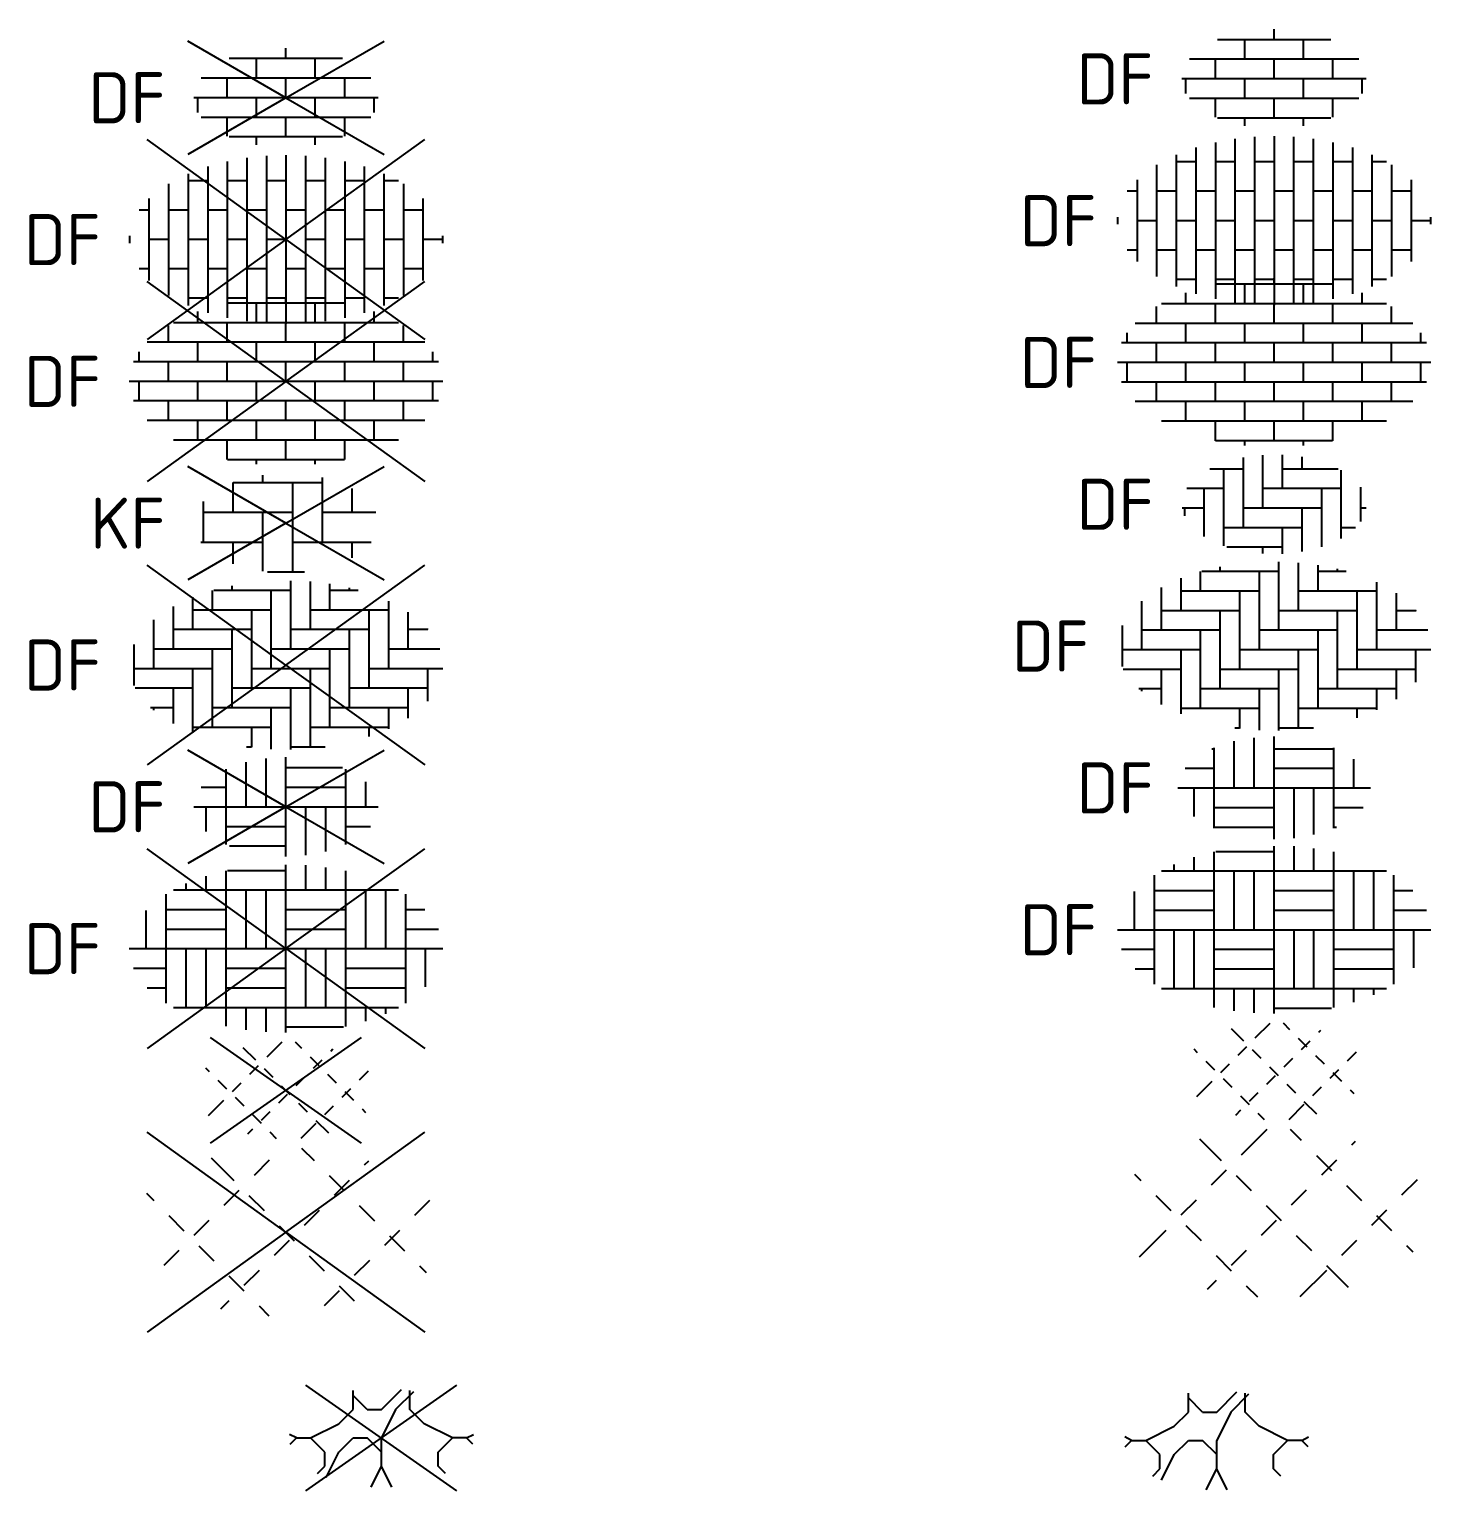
# Model space of a CAD drawing. Header units: metres. Extents: x -1103 to -1052, y 1073 to 2172.
# Drawn here: x -1102.1 to -1052.7, y 1129.5 to 1181 of the extents above; entities that cross this region are included whole.
import ezdxf
from ezdxf.enums import TextEntityAlignment as Align

# ---------------------------------------------------------------- set-up
doc = ezdxf.new("R2010")
doc.units = ezdxf.units.M
doc.styles.add('NLCS-ISO', font='NLCS-ISO.ttf')

# ---------------------------------------------------------------- blocks, each defined once
blk = doc.blocks.new('SVH-BOUWWEG-SO')
for p, q in [((-1.856, 1.856), (-2.619, 2.619)), ((-1.149, 2.063), (-0.24, 2.972)), ((0.972, 2.563), (0.577, 2.959)), ((2.74, 2.417), (2.866, 2.543)), ((2.033, 1.503), (1.503, 2.033)), ((1.679, 1.356), (2.21, 1.886)), ((-4.685, 1.149), (-4.905, 1.369)), ((-2.21, 1.003), (-1.679, 1.533)), ((-0.795, 0.795), (-1.326, 1.326)), ((4.508, 0.649), (5.057, 1.198)), ((-3.624, 0.088), (-4.154, 0.619)), ((0.619, 0.295), (1.149, 0.826)), ((3.094, 0.442), (2.563, 0.972)), ((-3.27, -0.058), (-2.74, 0.472)), ((0.265, -0.265), (-0.265, 0.265)), ((3.447, -0.412), (3.977, 0.119)), ((-2.563, -0.972), (-3.094, -0.442)), ((-0.442, -0.765), (0.088, -0.235)), ((4.154, -0.619), (3.624, -0.088)), ((-4.74, -1.528), (-3.801, -0.588)), ((1.326, -1.326), (0.795, -0.795)), ((2.386, -1.472), (2.917, -0.942)), ((-1.503, -2.033), (-2.033, -1.503)), ((-1.503, -1.826), (-0.972, -1.295)), ((4.905, -1.369), (4.685, -1.149)), ((0.926, -2.933), (1.856, -2.003)), ((2.619, -2.619), (1.856, -1.856)), ((-2.345, -2.668), (-2.033, -2.356)), ((-0.577, -2.959), (-0.972, -2.563))]:
    blk.add_line(p, q)
blk = doc.blocks.new('SVH-BOUWWEG_KL-SO')
for p, q in [((-0.661, 1.186), (-0.138, 1.709)), ((0.559, 1.474), (0.332, 1.701)), ((-1.067, 1.067), (-1.506, 1.506)), ((1.169, 0.864), (0.864, 1.169)), ((0.966, 0.78), (1.271, 1.085)), ((1.576, 1.39), (1.648, 1.462)), ((-2.694, 0.661), (-2.82, 0.787)), ((-1.271, 0.576), (-0.966, 0.881)), ((-0.457, 0.457), (-0.762, 0.762)), ((1.779, 0.254), (1.474, 0.559)), ((2.592, 0.373), (2.908, 0.689)), ((-2.084, 0.051), (-2.389, 0.356)), ((-1.88, -0.033), (-1.576, 0.272)), ((0.152, -0.152), (-0.152, 0.152)), ((0.356, 0.17), (0.661, 0.475)), ((1.982, -0.237), (2.287, 0.068)), ((-2.726, -0.879), (-2.185, -0.338)), ((-1.474, -0.559), (-1.779, -0.254)), ((-0.254, -0.44), (0.051, -0.135)), ((0.762, -0.762), (0.457, -0.457)), ((2.389, -0.356), (2.084, -0.051)), ((-0.864, -1.169), (-1.169, -0.864)), ((-0.864, -1.05), (-0.559, -0.745)), ((1.372, -0.847), (1.677, -0.542)), ((2.82, -0.787), (2.694, -0.661)), ((-1.349, -1.534), (-1.169, -1.355)), ((-0.332, -1.701), (-0.559, -1.474)), ((0.532, -1.686), (1.067, -1.151)), ((1.506, -1.506), (1.067, -1.067))]:
    blk.add_line(p, q)
at = {"style": 'NLCS-ISO', "flags": 1}
blk.add_attdef('FUNCTIE', text='', height=1.8, dxfattribs=at).set_placement((0, -2.75), align=Align.TOP_CENTER)
blk = doc.blocks.new('SVH-BSS_DIKFORMAAT_BLOK-SO')
for p, q in [((-2.111, 0.001), (-2.111, 2.749)), ((-2.058, 2.761), (-0.001, 2.761)), ((0, 0.001), (0, 2.951)), ((0.703, 2.071), (0.703, 2.943)), ((1.407, 2.071), (1.407, 2.858)), ((2.11, 0.001), (2.11, 2.746)), ((-3.966, 2.071), (-0.001, 2.071)), ((-3.518, 2.071), (-3.518, 2.294)), ((-2.814, 2.071), (-2.814, 2.554)), ((-1.408, 0.001), (-1.408, 2.071)), ((-0.704, 0.001), (-0.704, 2.071)), ((0, 2.071), (3.966, 2.071)), ((2.813, 0.001), (2.813, 2.071)), ((3.517, 0.001), (3.517, 2.071)), ((-4.221, 0.001), (-4.221, 1.92)), ((4.221, 0.001), (4.221, 1.92)), ((-4.925, 0.001), (-4.925, 1.348)), ((-4.221, 1.381), (-2.111, 1.381)), ((0, 1.381), (2.11, 1.381)), ((4.221, 1.381), (4.894, 1.381)), ((-4.221, 0.691), (-2.111, 0.691)), ((0, 0.691), (2.11, 0.691)), ((4.221, 0.691), (5.374, 0.691)), ((-5.525, 0.001), (-4.222, 0.001)), ((-4.221, 0.001), (-0.001, 0.001)), ((-4.221, -1.92), (-4.221, 0)), ((-3.518, -2.07), (-3.518, 0)), ((-2.814, -2.07), (-2.814, 0)), ((-2.111, -2.738), (-2.111, 0)), ((0, 0.001), (4.22, 0.001)), ((0, -2.955), (0, 0)), ((0.703, -2.07), (0.703, 0)), ((1.407, -2.07), (1.407, 0)), ((2.11, -2.746), (2.11, 0)), ((4.221, 0.001), (5.525, 0.001)), ((4.221, -1.92), (4.221, 0)), ((4.924, -1.349), (4.924, 0)), ((-5.374, -0.69), (-4.222, -0.69)), ((-2.111, -0.69), (-0.001, -0.69)), ((2.11, -0.69), (4.22, -0.69)), ((-4.895, -1.38), (-4.222, -1.38)), ((-2.111, -1.38), (-0.001, -1.38)), ((2.11, -1.38), (4.22, -1.38)), ((-3.968, -2.07), (-0.001, -2.07)), ((-1.408, -2.863), (-1.408, -2.07)), ((-0.704, -2.934), (-0.704, -2.07)), ((0, -2.07), (3.968, -2.07)), ((2.813, -2.554), (2.813, -2.07)), ((3.517, -2.295), (3.517, -2.07)), ((0, -2.76), (2.023, -2.76))]:
    blk.add_line(p, q)
at = {"style": 'NLCS-ISO'}
blk.add_attdef('FORMAAT', text='', height=1.8, dxfattribs=at).set_placement((-6.25, 0), align=Align.MIDDLE_RIGHT)
blk.add_attdef('KLEUR', text='', height=1.8, dxfattribs=at).set_placement((6.525, 0.001), align=Align.MIDDLE_LEFT)
at = {"style": 'NLCS-ISO', "flags": 1}
blk.add_attdef('FUNCTIE', text='', height=1.8, dxfattribs=at).set_placement((0, -3.5), align=Align.TOP_CENTER)
blk = doc.blocks.new('SVH-BSS_DIKFORMAAT_BLOK_KL-SO')
for p, q in [((-1.408, 0.001), (-1.408, 1.647)), ((-0.704, 0.001), (-0.704, 1.771)), ((0, 0.001), (0, 1.81)), ((-2.195, 1.381), (-2.111, 1.381)), ((-2.111, 0.001), (-2.111, 1.418)), ((0, 1.381), (2.11, 1.381)), ((2.11, 0.001), (2.11, 1.418)), ((-3.138, 0.691), (-2.111, 0.691)), ((0, 0.691), (2.11, 0.691)), ((2.813, 0.001), (2.813, 1.013)), ((-3.395, 0.001), (-0.001, 0.001)), ((-2.814, -1.012), (-2.814, 0)), ((-2.111, -1.418), (-2.111, 0)), ((0, 0.001), (3.395, 0.001)), ((0, -1.81), (0, 0)), ((0.703, -1.771), (0.703, 0)), ((1.407, -1.648), (1.407, 0)), ((2.11, -1.418), (2.11, 0)), ((-2.111, -0.69), (-0.001, -0.69)), ((2.11, -0.69), (3.139, -0.69)), ((-2.111, -1.38), (-0.001, -1.38)), ((2.11, -1.38), (2.197, -1.38))]:
    blk.add_line(p, q)
at = {"style": 'NLCS-ISO'}
blk.add_attdef('FORMAAT', text='', height=1.8, dxfattribs=at).set_placement((-4.25, 0), align=Align.MIDDLE_RIGHT)
blk.add_attdef('KLEUR', text='', height=1.8, dxfattribs=at).set_placement((4.25, 0), align=Align.MIDDLE_LEFT)
at = {"style": 'NLCS-ISO', "flags": 1}
blk.add_attdef('FUNCTIE', text='', height=1.8, dxfattribs=at).set_placement((0, -2.75), align=Align.TOP_CENTER)
blk = doc.blocks.new('SVH-BSS_DIKFORMAAT_ELLEBOOG-SO')
for p, q in [((-2.6, 2.625), (-2.6, 1.95)), ((-2.546, 2.64), (0.16, 2.64)), ((-1.91, 2.792), (-1.91, 2.64)), ((-0.53, 2.64), (-0.53, -0.12)), ((0.16, 2.974), (0.16, 0.57)), ((0.85, 2.94), (0.85, 1.26)), ((1.54, 2.857), (1.54, 1.95)), ((1.54, 2.64), (2.546, 2.64)), ((2.23, 2.722), (2.23, 2.64)), ((-3.98, 2.064), (-3.98, 0.57)), ((-3.29, 2.39), (-3.29, 1.26)), ((3.61, 2.252), (3.61, -0.12)), ((-4.67, 1.59), (-4.67, -0.12)), ((-3.29, 1.95), (-0.53, 1.95)), ((-1.22, 1.95), (-1.22, -0.81)), ((0.85, 1.95), (3.61, 1.95)), ((2.92, 1.95), (2.92, -0.81)), ((4.3, 1.868), (4.3, 0.57)), ((-3.98, 1.26), (-1.22, 1.26)), ((-1.91, 1.26), (-1.91, -1.5)), ((0.16, 1.26), (2.92, 1.26)), ((2.23, 1.26), (2.23, -1.5)), ((4.3, 1.26), (5.005, 1.26)), ((4.99, 1.272), (4.99, 1.26)), ((-5.36, 0.722), (-5.36, -0.722)), ((-4.67, 0.57), (-1.91, 0.57)), ((-2.6, 0.57), (-2.6, -2.19)), ((-0.53, 0.57), (2.23, 0.57)), ((1.54, 0.57), (1.54, -2.19)), ((3.61, 0.57), (5.427, 0.57)), ((-5.36, -0.12), (-2.6, -0.12)), ((-3.29, -0.12), (-3.29, -2.39)), ((-1.22, -0.12), (1.54, -0.12)), ((0.85, -0.12), (0.85, -2.88)), ((2.92, -0.12), (5.525, -0.12)), ((4.99, -0.12), (4.99, -1.277)), ((-5.316, -0.81), (-3.29, -0.81)), ((-3.98, -0.81), (-3.98, -2.064)), ((-1.91, -0.81), (0.85, -0.81)), ((0.16, -0.81), (0.16, -2.974)), ((2.23, -0.81), (4.99, -0.81)), ((4.3, -0.81), (4.3, -1.868)), ((-4.772, -1.5), (-3.98, -1.5)), ((-4.67, -1.5), (-4.67, -1.59)), ((-2.6, -1.5), (0.16, -1.5)), ((-0.53, -1.5), (-0.53, -2.961)), ((1.54, -1.5), (4.3, -1.5)), ((3.61, -1.5), (3.61, -2.252)), ((-3.29, -2.19), (-0.53, -2.19)), ((-1.22, -2.19), (-1.22, -2.902)), ((0.85, -2.19), (3.61, -2.19)), ((2.92, -2.19), (2.92, -2.526)), ((-1.387, -2.88), (-1.22, -2.88)), ((0.16, -2.88), (1.387, -2.88))]:
    blk.add_line(p, q)
at = {"style": 'NLCS-ISO'}
blk.add_attdef('FORMAAT', text='', height=1.8, dxfattribs=at).set_placement((-6.525, 0), align=Align.MIDDLE_RIGHT)
blk.add_attdef('KLEUR', text='', height=1.8, dxfattribs=at).set_placement((6.525, 0), align=Align.MIDDLE_LEFT)
at = {"style": 'NLCS-ISO', "flags": 1}
blk.add_attdef('FUNCTIE', text='', height=1.8, dxfattribs=at).set_placement((0, -3.975), align=Align.TOP_CENTER)
blk = doc.blocks.new('SVH-BSS_DIKFORMAAT_ELLEBOOG_KL-SO')
for p, q in [((-1.092, 1.648), (-1.092, -0.814)), ((-0.402, 1.737), (-0.402, -0.124)), ((0.288, 1.743), (0.288, 0.566)), ((0.978, 1.669), (0.978, 1.256)), ((-2.264, 1.256), (-1.092, 1.256)), ((-1.782, 1.256), (-1.782, -1.464)), ((0.288, 1.256), (2.264, 1.256)), ((2.358, 1.204), (2.358, -1.204)), ((-3.076, 0.566), (-1.782, 0.566)), ((-2.472, 0.566), (-2.472, -1.136)), ((-0.402, 0.566), (2.358, 0.566)), ((1.668, 0.566), (1.668, -1.502)), ((3.048, 0.607), (3.048, -0.607)), ((-3.242, -0.124), (-2.472, -0.124)), ((-3.162, -0.124), (-3.162, -0.405)), ((-1.092, -0.124), (1.668, -0.124)), ((0.978, -0.124), (0.978, -1.669)), ((3.048, -0.124), (3.242, -0.124)), ((-1.782, -0.814), (0.978, -0.814)), ((0.288, -0.814), (0.288, -1.743)), ((2.358, -0.814), (2.877, -0.814)), ((-1.66, -1.504), (0.288, -1.504)), ((-0.402, -1.504), (-0.402, -1.737))]:
    blk.add_line(p, q)
at = {"style": 'NLCS-ISO'}
blk.add_attdef('FORMAAT', text='', height=1.8, dxfattribs=at).set_placement((-4.25, 0), align=Align.MIDDLE_RIGHT)
blk.add_attdef('KLEUR', text='', height=1.8, dxfattribs=at).set_placement((4.25, 0), align=Align.MIDDLE_LEFT)
at = {"style": 'NLCS-ISO', "flags": 1}
blk.add_attdef('FUNCTIE', text='', height=1.8, dxfattribs=at).set_placement((0, -2.75), align=Align.TOP_CENTER)
blk = doc.blocks.new('SVH-BSS_DIKFORMAAT_HALFST-SO')
for p, q in [((2.062, 2.76), (-2.062, 2.76)), ((-1.035, 2.07), (-1.035, 2.76)), ((0, 2.76), (0, 2.975)), ((1.035, 2.07), (1.035, 2.76)), ((3.968, 2.07), (-3.968, 2.07)), ((-3.105, 2.07), (-3.105, 2.461)), ((-2.07, 1.38), (-2.07, 2.07)), ((0, 1.38), (0, 2.07)), ((2.07, 1.38), (2.07, 2.07)), ((3.105, 2.07), (3.105, 2.461)), ((-4.14, 1.38), (-4.14, 1.97)), ((4.14, 1.38), (4.14, 1.97)), ((-5.175, 0.69), (-5.175, 1.042)), ((4.895, 1.38), (-4.895, 1.38)), ((-3.105, 0.69), (-3.105, 1.38)), ((-1.035, 0.69), (-1.035, 1.38)), ((1.035, 0.69), (1.035, 1.38)), ((3.105, 0.69), (3.105, 1.38)), ((5.175, 0.69), (5.175, 1.042)), ((5.374, 0.69), (-5.374, 0.69)), ((-4.14, 0), (-4.14, 0.69)), ((-2.07, 0), (-2.07, 0.69)), ((0, 0), (0, 0.69)), ((2.07, 0), (2.07, 0.69)), ((4.14, 0), (4.14, 0.69)), ((-5.175, -0.69), (-5.175, 0)), ((-1.035, -0.69), (-1.035, 0)), ((1.035, -0.69), (1.035, 0)), ((5.525, 0), (-5.525, 0)), ((-3.105, -0.69), (-3.105, 0)), ((3.105, -0.69), (3.105, 0)), ((5.175, -0.69), (5.175, 0)), ((5.374, -0.69), (-5.374, -0.69)), ((-4.14, -1.38), (-4.14, -0.69)), ((-2.07, -1.38), (-2.07, -0.69)), ((0, -1.38), (0, -0.69)), ((2.07, -1.38), (2.07, -0.69)), ((4.14, -1.38), (4.14, -0.69)), ((4.895, -1.38), (-4.895, -1.38)), ((-3.105, -2.07), (-3.105, -1.38)), ((-1.035, -2.07), (-1.035, -1.38)), ((1.035, -2.07), (1.035, -1.38)), ((3.105, -2.07), (3.105, -1.38)), ((3.968, -2.07), (-3.968, -2.07)), ((-2.07, -2.758), (-2.07, -2.07)), ((0, -2.76), (0, -2.07)), ((2.07, -2.758), (2.07, -2.07)), ((2.062, -2.76), (-2.062, -2.76)), ((-1.035, -2.922), (-1.035, -2.76)), ((1.035, -2.922), (1.035, -2.76))]:
    blk.add_line(p, q)
at = {"style": 'NLCS-ISO'}
blk.add_attdef('FORMAAT', text='', height=1.8, dxfattribs=at).set_placement((-6.25, 0), align=Align.MIDDLE_RIGHT)
blk.add_attdef('KLEUR', text='', height=1.8, dxfattribs=at).set_placement((6.25, 0), align=Align.MIDDLE_LEFT)
at = {"style": 'NLCS-ISO', "flags": 1}
blk.add_attdef('FUNCTIE', text='', height=1.8, dxfattribs=at).set_placement((0, -3.975), align=Align.TOP_CENTER)
blk = doc.blocks.new('SVH-BSS_DIKFORMAAT_HALFST_01-SO')
for p, q in [((-2.76, 2.577), (-2.76, -2.577)), ((-2.07, 2.758), (-2.07, -2.758)), ((-1.38, 2.881), (-1.38, -2.881)), ((-0.69, 2.952), (-0.69, -2.952)), ((0, 2.975), (0, -2.975)), ((0.69, 2.952), (0.69, -2.952)), ((1.38, 2.881), (1.38, -2.881)), ((2.07, 2.758), (2.07, -2.758)), ((2.76, 2.577), (2.76, -2.577)), ((-3.45, 2.324), (-3.45, -2.324)), ((-2.76, 2.07), (-3.45, 2.07)), ((-1.38, 2.07), (-2.07, 2.07)), ((0, 2.07), (-0.69, 2.07)), ((1.38, 2.07), (0.69, 2.07)), ((2.76, 2.07), (2.07, 2.07)), ((3.45, 2.324), (3.45, -2.324)), ((3.968, 2.07), (3.45, 2.07)), ((-4.14, 1.97), (-4.14, -1.97)), ((4.14, 1.97), (4.14, -1.97)), ((-4.83, 1.035), (-5.18, 1.035)), ((-4.83, 1.445), (-4.83, -1.445)), ((-3.45, 1.035), (-4.14, 1.035)), ((-2.07, 1.035), (-2.76, 1.035)), ((-0.69, 1.035), (-1.38, 1.035)), ((0.69, 1.035), (0, 1.035)), ((2.07, 1.035), (1.38, 1.035)), ((3.45, 1.035), (2.76, 1.035)), ((4.83, 1.035), (4.14, 1.035)), ((4.83, 1.445), (4.83, -1.445)), ((-5.52, 0.127), (-5.52, -0.127)), ((-4.14, 0), (-4.83, 0)), ((-2.76, 0), (-3.45, 0)), ((-1.38, 0), (-2.07, 0)), ((5.52, 0.127), (5.52, -0.127)), ((0, 0), (-0.69, 0)), ((1.38, 0), (0.69, 0)), ((2.76, 0), (2.07, 0)), ((4.14, 0), (3.45, 0)), ((5.52, 0), (4.83, 0)), ((-4.83, -1.035), (-5.18, -1.035)), ((-3.45, -1.035), (-4.14, -1.035)), ((-2.07, -1.035), (-2.76, -1.035)), ((-0.69, -1.035), (-1.38, -1.035)), ((0.69, -1.035), (0, -1.035)), ((2.07, -1.035), (1.38, -1.035)), ((3.45, -1.035), (2.76, -1.035)), ((4.83, -1.035), (4.14, -1.035)), ((-2.76, -2.07), (-3.45, -2.07)), ((-1.38, -2.07), (-2.07, -2.07)), ((0, -2.07), (-0.69, -2.07)), ((1.38, -2.07), (0.69, -2.07)), ((2.76, -2.07), (2.07, -2.07)), ((3.968, -2.07), (3.45, -2.07))]:
    blk.add_line(p, q)
at = {"style": 'NLCS-ISO'}
blk.add_attdef('FORMAAT', text='', height=1.8, dxfattribs=at).set_placement((-6.25, 0), align=Align.MIDDLE_RIGHT)
blk.add_attdef('KLEUR', text='', height=1.8, dxfattribs=at).set_placement((6.25, 0), align=Align.MIDDLE_LEFT)
at = {"style": 'NLCS-ISO', "flags": 1}
blk.add_attdef('FUNCTIE', text='', height=1.8, dxfattribs=at).set_placement((0, -3.975), align=Align.TOP_CENTER)
blk = doc.blocks.new('SVH-BSS_DIKFORMAAT_HALFST_KL-SO')
for p, q in [((0, 1.38), (0, 1.75)), ((1.999, 1.38), (-1.999, 1.38)), ((-1.035, 0.69), (-1.035, 1.38)), ((1.035, 0.69), (1.035, 1.38)), ((2.987, 0.69), (-2.987, 0.69)), ((-2.07, 0), (-2.07, 0.69)), ((0, 0), (0, 0.69)), ((2.07, 0), (2.07, 0.69)), ((-1.035, -0.69), (-1.035, 0)), ((1.035, -0.69), (1.035, 0)), ((3.25, 0), (-3.25, 0)), ((-3.105, -0.517), (-3.105, 0)), ((3.105, -0.517), (3.105, 0)), ((2.987, -0.69), (-2.987, -0.69)), ((-2.07, -1.349), (-2.07, -0.69)), ((0, -1.38), (0, -0.69)), ((2.07, -1.349), (2.07, -0.69)), ((1.999, -1.38), (-1.999, -1.38)), ((-1.035, -1.659), (-1.035, -1.38)), ((1.035, -1.659), (1.035, -1.38))]:
    blk.add_line(p, q)
at = {"style": 'NLCS-ISO'}
blk.add_attdef('FORMAAT', text='', height=1.8, dxfattribs=at).set_placement((-4.25, 0), align=Align.MIDDLE_RIGHT)
blk.add_attdef('KLEUR', text='', height=1.8, dxfattribs=at).set_placement((4.25, 0), align=Align.MIDDLE_LEFT)
at = {"style": 'NLCS-ISO', "flags": 1}
blk.add_attdef('FUNCTIE', text='', height=1.8, dxfattribs=at).set_placement((0, -2.75), align=Align.TOP_CENTER)
blk = doc.blocks.new('SVH-NATUURSTEEN_LOSVERBAND_02_KL-SO')
for p, q in [((-1, 1), (-1, 1.665)), ((0, 1), (0.707, 1.708)), ((0.5, 1), (1.138, 1.639)), ((1, 1), (1, 1.665)), ((-0.5, 1), (-1, 1.5)), ((-1.5, 0.5), (-1, 1)), ((-0.5, 1), (0, 1)), ((0.5, 1), (0, 0)), ((1.5, 0.5), (1, 1)), ((-3, 0), (-3.241, 0.121)), ((-3.223, -0.223), (-3, 0)), ((-3, 0), (-2.5, 0)), ((-2.5, 0), (-1.5, 0.5)), ((-2, -0.5), (-2.5, 0)), ((-1.5, -0.5), (-1, 0)), ((-1, 0), (-0.5, 0)), ((0, -0.5), (-0.5, 0)), ((0, -1), (0, 0)), ((2.5, 0), (1.5, 0.5)), ((2, -0.5), (2.5, 0)), ((3, 0), (2.5, 0)), ((3, 0), (3.241, 0.121)), ((3.223, -0.223), (3, 0)), ((-3, 0), (-2.5, 0)), ((-2, -1), (-2, -0.5)), ((-1.95, -1.4), (-1.5, -0.5)), ((0, -1), (0, -0.5)), ((2, -1), (2, -0.5)), ((3, 0), (2.5, 0)), ((-2.258, -1.258), (-2, -1)), ((-0.369, -1.738), (0, -1)), ((0.369, -1.738), (0, -1)), ((2.258, -1.258), (2, -1))]:
    blk.add_line(p, q)
at = {"style": 'NLCS-ISO'}
blk.add_attdef('FORMAAT', text='', height=1.8, dxfattribs=at).set_placement((-4.25, 0), align=Align.MIDDLE_RIGHT)
blk.add_attdef('KLEUR', text='', height=1.8, dxfattribs=at).set_placement((4.25, 0), align=Align.MIDDLE_LEFT)
at = {"style": 'NLCS-ISO', "flags": 1}
blk.add_attdef('FUNCTIE', text='', height=1.8, dxfattribs=at).set_placement((0, -2.75), align=Align.TOP_CENTER)
blk = doc.blocks.new('V-SVH-BOUWWEG-SO')
for p, q in [((0, 0), (-4.895, 3.524)), ((0, 0), (4.895, 3.524)), ((-1.822, 1.811), (-2.628, 2.617)), ((1.006, 2.518), (0.565, 2.959)), ((-1.115, 2.018), (-0.585, 2.549)), ((2.774, 2.372), (2.926, 2.524)), ((2.067, 1.458), (1.537, 1.988)), ((1.714, 1.311), (2.244, 1.841)), ((-4.65, 1.104), (-4.91, 1.364)), ((-2.176, 0.958), (-1.645, 1.488)), ((-0.761, 0.75), (-1.292, 1.281)), ((4.542, 0.604), (5.072, 1.134)), ((-3.59, 0.043), (-4.12, 0.574)), ((0.653, 0.25), (1.183, 0.781)), ((3.128, 0.397), (2.597, 0.927)), ((-3.236, -0.103), (-2.706, 0.427)), ((0.299, -0.31), (-0.231, 0.22)), ((3.481, -0.457), (4.012, 0.074)), ((0, 0), (-4.895, -3.524)), ((-2.529, -1.017), (-3.059, -0.487)), ((-0.408, -0.81), (0.123, -0.28)), ((0, 0), (4.895, -3.524)), ((4.188, -0.664), (3.658, -0.133)), ((-4.297, -1.164), (-3.767, -0.633)), ((1.36, -1.371), (0.83, -0.841)), ((2.421, -1.517), (2.951, -0.987)), ((-1.468, -1.871), (-0.938, -1.341)), ((4.958, -1.433), (4.719, -1.194)), ((-1.468, -2.078), (-1.999, -1.548)), ((1.36, -2.578), (1.89, -2.048)), ((2.421, -2.432), (1.89, -1.901)), ((-2.302, -2.704), (-1.999, -2.401)), ((-0.59, -2.957), (-0.938, -2.608))]:
    blk.add_line(p, q)
blk = doc.blocks.new('V-SVH-BOUWWEG_KL-SO')
for p, q in [((-2.662, -1.864), (2.662, 1.864)), ((2.662, -1.864), (-2.662, 1.864)), ((-0.661, 1.186), (-0.138, 1.709)), ((0.559, 1.474), (0.332, 1.701)), ((-1.067, 1.067), (-1.506, 1.506)), ((1.169, 0.864), (0.864, 1.169)), ((0.966, 0.78), (1.271, 1.085)), ((1.576, 1.39), (1.648, 1.462)), ((-2.694, 0.661), (-2.82, 0.787)), ((-1.271, 0.576), (-0.966, 0.881)), ((-0.457, 0.457), (-0.762, 0.762)), ((1.779, 0.254), (1.474, 0.559)), ((2.592, 0.373), (2.908, 0.689)), ((-2.084, 0.051), (-2.389, 0.356)), ((-1.88, -0.033), (-1.576, 0.272)), ((0.152, -0.152), (-0.152, 0.152)), ((0.356, 0.17), (0.661, 0.475)), ((1.982, -0.237), (2.287, 0.068)), ((-2.726, -0.879), (-2.185, -0.338)), ((-1.474, -0.559), (-1.779, -0.254)), ((-0.254, -0.44), (0.051, -0.135)), ((0.762, -0.762), (0.457, -0.457)), ((2.389, -0.356), (2.084, -0.051)), ((-0.864, -1.169), (-1.169, -0.864)), ((-0.864, -1.05), (-0.559, -0.745)), ((1.372, -0.847), (1.677, -0.542)), ((2.82, -0.787), (2.694, -0.661)), ((-1.349, -1.534), (-1.169, -1.355)), ((-0.332, -1.701), (-0.559, -1.474)), ((0.532, -1.686), (1.067, -1.151)), ((1.506, -1.506), (1.067, -1.067))]:
    blk.add_line(p, q)
at = {"style": 'NLCS-ISO', "flags": 1}
blk.add_attdef('FUNCTIE', text='', height=1.8, dxfattribs=at).set_placement((0, -2.75), align=Align.TOP_CENTER)
blk = doc.blocks.new('V-SVH-BSS_DIKFORMAAT_BLOK-SO')
for p, q in [((0, 0), (-4.895, 3.524)), ((0, 0), (4.895, 3.524)), ((-2.111, 0.001), (-2.111, 2.749)), ((-2.058, 2.761), (-0.001, 2.761)), ((0, 0.001), (0, 2.951)), ((0.703, 2.071), (0.703, 2.943)), ((1.407, 2.071), (1.407, 2.858)), ((2.11, 0.001), (2.11, 2.746)), ((-3.966, 2.071), (-0.001, 2.071)), ((-3.518, 2.071), (-3.518, 2.294)), ((-2.814, 2.071), (-2.814, 2.554)), ((-1.408, 0.001), (-1.408, 2.071)), ((-0.704, 0.001), (-0.704, 2.071)), ((0, 2.071), (3.966, 2.071)), ((2.813, 0.001), (2.813, 2.071)), ((3.517, 0.001), (3.517, 2.071)), ((-4.221, 0.001), (-4.221, 1.92)), ((4.221, 0.001), (4.221, 1.92)), ((-4.925, 0.001), (-4.925, 1.348)), ((-4.221, 1.381), (-2.111, 1.381)), ((0, 1.381), (2.11, 1.381)), ((4.221, 1.381), (4.894, 1.381)), ((-4.221, 0.691), (-2.111, 0.691)), ((0, 0.691), (2.11, 0.691)), ((4.221, 0.691), (5.374, 0.691)), ((-5.525, 0.001), (-4.222, 0.001)), ((-4.221, 0.001), (-0.001, 0.001)), ((-4.221, -1.92), (-4.221, 0)), ((-3.518, -2.07), (-3.518, 0)), ((-2.814, -2.07), (-2.814, 0)), ((-2.111, -2.738), (-2.111, 0)), ((0, 0.001), (4.22, 0.001)), ((0, -2.955), (0, 0)), ((0.703, -2.07), (0.703, 0)), ((1.407, -2.07), (1.407, 0)), ((2.11, -2.746), (2.11, 0)), ((4.221, 0.001), (5.525, 0.001)), ((4.221, -1.92), (4.221, 0)), ((4.924, -1.349), (4.924, 0)), ((0, 0), (-4.895, -3.524)), ((0, 0), (4.895, -3.524)), ((-5.374, -0.69), (-4.222, -0.69)), ((-2.111, -0.69), (-0.001, -0.69)), ((2.11, -0.69), (4.22, -0.69)), ((-4.895, -1.38), (-4.222, -1.38)), ((-2.111, -1.38), (-0.001, -1.38)), ((2.11, -1.38), (4.22, -1.38)), ((-3.968, -2.07), (-0.001, -2.07)), ((-1.408, -2.863), (-1.408, -2.07)), ((-0.704, -2.934), (-0.704, -2.07)), ((0, -2.07), (3.968, -2.07)), ((2.813, -2.554), (2.813, -2.07)), ((3.517, -2.295), (3.517, -2.07)), ((0, -2.76), (2.023, -2.76))]:
    blk.add_line(p, q)
at = {"style": 'NLCS-ISO'}
blk.add_attdef('FORMAAT', text='', height=1.8, dxfattribs=at).set_placement((-6.525, 0), align=Align.MIDDLE_RIGHT)
blk.add_attdef('KLEUR', text='', height=1.8, dxfattribs=at).set_placement((6.525, 0), align=Align.MIDDLE_LEFT)
at = {"style": 'NLCS-ISO', "flags": 1}
blk.add_attdef('FUNCTIE', text='', height=1.8, dxfattribs=at).set_placement((0, -3.975), align=Align.TOP_CENTER)
blk = doc.blocks.new('V-SVH-BSS_DIKFORMAAT_BLOK_KL-SO')
for p, q in [((0, 0), (-3.464, 2)), ((-1.408, 0.001), (-1.408, 1.578)), ((-0.704, 0.001), (-0.704, 1.709)), ((0, 0), (3.464, 2)), ((0, 0.001), (0, 1.75)), ((-2.111, 0.001), (-2.111, 1.332)), ((0, 1.381), (1.995, 1.381)), ((2.11, 0.001), (2.11, 1.331)), ((-2.989, 0.691), (-2.111, 0.691)), ((0, 0.691), (2.11, 0.691)), ((2.813, 0.001), (2.813, 0.876)), ((0, 0), (-3.464, -2)), ((-3.252, 0.001), (-0.001, 0.001)), ((-2.814, -0.875), (-2.814, 0)), ((-2.111, -1.329), (-2.111, 0)), ((0, 0.001), (3.25, 0.001)), ((0, -1.748), (0, 0)), ((0, 0), (3.464, -2)), ((0.703, -1.707), (0.703, 0)), ((1.407, -1.576), (1.407, 0)), ((2.11, -1.33), (2.11, 0)), ((-2.111, -0.69), (-0.001, -0.69)), ((2.11, -0.69), (2.986, -0.69)), ((-1.995, -1.38), (-0.001, -1.38))]:
    blk.add_line(p, q)
at = {"style": 'NLCS-ISO'}
blk.add_attdef('FORMAAT', text='', height=1.8, dxfattribs=at).set_placement((-4.25, 0), align=Align.MIDDLE_RIGHT)
blk.add_attdef('KLEUR', text='', height=1.8, dxfattribs=at).set_placement((4.25, 0), align=Align.MIDDLE_LEFT)
at = {"style": 'NLCS-ISO', "flags": 1}
blk.add_attdef('FUNCTIE', text='', height=1.8, dxfattribs=at).set_placement((0, -2.75), align=Align.TOP_CENTER)
blk = doc.blocks.new('V-SVH-BSS_DIKFORMAAT_ELLEBOOG-SO')
for p, q in [((0, 0), (-4.895, 3.524)), ((0, 0), (4.895, 3.524)), ((-2.6, 2.625), (-2.6, 1.95)), ((-2.546, 2.64), (0.16, 2.64)), ((-1.91, 2.792), (-1.91, 2.64)), ((-0.53, 2.64), (-0.53, -0.12)), ((0.16, 2.974), (0.16, 0.57)), ((0.85, 2.94), (0.85, 1.26)), ((1.54, 2.857), (1.54, 1.95)), ((1.54, 2.64), (2.546, 2.64)), ((2.23, 2.722), (2.23, 2.64)), ((-3.98, 2.064), (-3.98, 0.57)), ((-3.29, 2.39), (-3.29, 1.26)), ((3.61, 2.252), (3.61, -0.12)), ((-4.67, 1.59), (-4.67, -0.12)), ((-3.29, 1.95), (-0.53, 1.95)), ((-1.22, 1.95), (-1.22, -0.81)), ((0.85, 1.95), (3.61, 1.95)), ((2.92, 1.95), (2.92, -0.81)), ((4.3, 1.868), (4.3, 0.57)), ((-3.98, 1.26), (-1.22, 1.26)), ((-1.91, 1.26), (-1.91, -1.5)), ((0.16, 1.26), (2.92, 1.26)), ((2.23, 1.26), (2.23, -1.5)), ((4.3, 1.26), (5.005, 1.26)), ((4.99, 1.272), (4.99, 1.26)), ((-5.36, 0.722), (-5.36, -0.722)), ((-4.67, 0.57), (-1.91, 0.57)), ((-2.6, 0.57), (-2.6, -2.19)), ((-0.53, 0.57), (2.23, 0.57)), ((1.54, 0.57), (1.54, -2.19)), ((3.61, 0.57), (5.427, 0.57)), ((0, 0), (-4.895, -3.524)), ((0, 0), (4.895, -3.524)), ((-5.36, -0.12), (-2.6, -0.12)), ((-3.29, -0.12), (-3.29, -2.39)), ((-1.22, -0.12), (1.54, -0.12)), ((0.85, -0.12), (0.85, -2.88)), ((2.92, -0.12), (5.525, -0.12)), ((4.99, -0.12), (4.99, -1.277)), ((-5.316, -0.81), (-3.29, -0.81)), ((-3.98, -0.81), (-3.98, -2.064)), ((-1.91, -0.81), (0.85, -0.81)), ((0.16, -0.81), (0.16, -2.974)), ((2.23, -0.81), (4.99, -0.81)), ((4.3, -0.81), (4.3, -1.868)), ((-4.772, -1.5), (-3.98, -1.5)), ((-4.67, -1.5), (-4.67, -1.59)), ((-2.6, -1.5), (0.16, -1.5)), ((-0.53, -1.5), (-0.53, -2.961)), ((1.54, -1.5), (4.3, -1.5)), ((3.61, -1.5), (3.61, -2.252)), ((-3.29, -2.19), (-0.53, -2.19)), ((-1.22, -2.19), (-1.22, -2.902)), ((0.85, -2.19), (3.61, -2.19)), ((2.92, -2.19), (2.92, -2.526)), ((-1.387, -2.88), (-1.22, -2.88)), ((0.16, -2.88), (1.387, -2.88))]:
    blk.add_line(p, q)
at = {"style": 'NLCS-ISO'}
blk.add_attdef('FORMAAT', text='', height=1.8, dxfattribs=at).set_placement((-6.525, 0), align=Align.MIDDLE_RIGHT)
blk.add_attdef('KLEUR', text='', height=1.8, dxfattribs=at).set_placement((6.525, 0), align=Align.MIDDLE_LEFT)
at = {"style": 'NLCS-ISO', "flags": 1}
blk.add_attdef('FUNCTIE', text='', height=1.8, dxfattribs=at).set_placement((0, -3.975), align=Align.TOP_CENTER)
blk = doc.blocks.new('V-SVH-BSS_DIKFORMAAT_ELLEBOOG_KL-SO')
for p, q in [((0, 0), (-3.464, 2)), ((-0.822, 1.693), (-0.822, 1.436)), ((0, 0), (3.464, 2)), ((1.278, 1.609), (1.278, -0.664)), ((-1.872, 1.431), (-1.872, 0.386)), ((-1.859, 1.436), (1.278, 1.436)), ((0.228, 1.436), (0.228, -1.714)), ((2.328, 1.221), (2.328, 0.386)), ((-2.922, 0.767), (-2.922, -0.664)), ((0, 0), (-3.464, -2)), ((-2.922, 0.386), (0.228, 0.386)), ((-0.822, 0.386), (-0.822, -1.693)), ((0, 0), (3.464, -2)), ((1.278, 0.386), (3.17, 0.386)), ((-3.007, -0.664), (-0.822, -0.664)), ((-1.872, -0.664), (-1.872, -1.431)), ((0.228, -0.664), (3.007, -0.664)), ((2.328, -0.664), (2.328, -1.221)), ((-0.652, -1.714), (0.652, -1.714))]:
    blk.add_line(p, q)
at = {"style": 'NLCS-ISO'}
blk.add_attdef('FORMAAT', text='', height=1.8, dxfattribs=at).set_placement((-4.25, 0), align=Align.MIDDLE_RIGHT)
blk.add_attdef('KLEUR', text='', height=1.8, dxfattribs=at).set_placement((4.25, 0), align=Align.MIDDLE_LEFT)
at = {"style": 'NLCS-ISO', "flags": 1}
blk.add_attdef('FUNCTIE', text='', height=1.8, dxfattribs=at).set_placement((0, -2.75), align=Align.TOP_CENTER)
blk = doc.blocks.new('V-SVH-BSS_DIKFORMAAT_HALFST-SO')
for p, q in [((0, 0), (-4.895, 3.524)), ((0, 0), (4.895, 3.524)), ((2.062, 2.76), (-2.062, 2.76)), ((-1.035, 2.07), (-1.035, 2.76)), ((0, 2.76), (0, 2.975)), ((1.035, 2.07), (1.035, 2.76)), ((3.968, 2.07), (-3.968, 2.07)), ((-3.105, 2.07), (-3.105, 2.461)), ((-2.07, 1.38), (-2.07, 2.07)), ((0, 1.38), (0, 2.07)), ((2.07, 1.38), (2.07, 2.07)), ((3.105, 2.07), (3.105, 2.461)), ((-4.14, 1.38), (-4.14, 1.97)), ((4.14, 1.38), (4.14, 1.97)), ((-5.175, 0.69), (-5.175, 1.042)), ((4.895, 1.38), (-4.895, 1.38)), ((-3.105, 0.69), (-3.105, 1.38)), ((-1.035, 0.69), (-1.035, 1.38)), ((1.035, 0.69), (1.035, 1.38)), ((3.105, 0.69), (3.105, 1.38)), ((5.175, 0.69), (5.175, 1.042)), ((5.374, 0.69), (-5.374, 0.69)), ((-4.14, 0), (-4.14, 0.69)), ((-2.07, 0), (-2.07, 0.69)), ((0, 0), (0, 0.69)), ((2.07, 0), (2.07, 0.69)), ((4.14, 0), (4.14, 0.69)), ((-5.175, -0.69), (-5.175, 0)), ((0, 0), (-4.895, -3.524)), ((-1.035, -0.69), (-1.035, 0)), ((0, 0), (4.895, -3.524)), ((1.035, -0.69), (1.035, 0)), ((5.525, 0), (-5.525, 0)), ((-3.105, -0.69), (-3.105, 0)), ((3.105, -0.69), (3.105, 0)), ((5.175, -0.69), (5.175, 0)), ((5.374, -0.69), (-5.374, -0.69)), ((-4.14, -1.38), (-4.14, -0.69)), ((-2.07, -1.38), (-2.07, -0.69)), ((0, -1.38), (0, -0.69)), ((2.07, -1.38), (2.07, -0.69)), ((4.14, -1.38), (4.14, -0.69)), ((4.895, -1.38), (-4.895, -1.38)), ((-3.105, -2.07), (-3.105, -1.38)), ((-1.035, -2.07), (-1.035, -1.38)), ((1.035, -2.07), (1.035, -1.38)), ((3.105, -2.07), (3.105, -1.38)), ((3.968, -2.07), (-3.968, -2.07)), ((-2.07, -2.758), (-2.07, -2.07)), ((0, -2.76), (0, -2.07)), ((2.07, -2.758), (2.07, -2.07)), ((2.062, -2.76), (-2.062, -2.76)), ((-1.035, -2.922), (-1.035, -2.76)), ((1.035, -2.922), (1.035, -2.76))]:
    blk.add_line(p, q)
at = {"style": 'NLCS-ISO'}
blk.add_attdef('FORMAAT', text='', height=1.8, dxfattribs=at).set_placement((-6.525, 0), align=Align.MIDDLE_RIGHT)
blk.add_attdef('KLEUR', text='', height=1.8, dxfattribs=at).set_placement((6.525, 0), align=Align.MIDDLE_LEFT)
at = {"style": 'NLCS-ISO', "flags": 1}
blk.add_attdef('FUNCTIE', text='', height=1.8, dxfattribs=at).set_placement((0, -3.975), align=Align.TOP_CENTER)
blk = doc.blocks.new('V-SVH-BSS_DIKFORMAAT_HALFST_01-SO')
for p, q in [((0, 0), (-4.895, 3.524)), ((0, 0), (4.895, 3.524)), ((-2.76, 2.577), (-2.76, -2.577)), ((-2.07, 2.758), (-2.07, -2.758)), ((-1.38, 2.881), (-1.38, -2.881)), ((-0.69, 2.952), (-0.69, -2.952)), ((0, 2.975), (0, -2.975)), ((0.69, 2.952), (0.69, -2.952)), ((1.38, 2.881), (1.38, -2.881)), ((2.07, 2.758), (2.07, -2.758)), ((2.76, 2.577), (2.76, -2.577)), ((-3.45, 2.324), (-3.45, -2.324)), ((-2.76, 2.07), (-3.45, 2.07)), ((-1.38, 2.07), (-2.07, 2.07)), ((0, 2.07), (-0.69, 2.07)), ((1.38, 2.07), (0.69, 2.07)), ((2.76, 2.07), (2.07, 2.07)), ((3.45, 2.324), (3.45, -2.324)), ((3.968, 2.07), (3.45, 2.07)), ((-4.14, 1.97), (-4.14, -1.97)), ((4.14, 1.97), (4.14, -1.97)), ((-4.83, 1.035), (-5.18, 1.035)), ((-4.83, 1.445), (-4.83, -1.445)), ((-3.45, 1.035), (-4.14, 1.035)), ((-2.07, 1.035), (-2.76, 1.035)), ((-0.69, 1.035), (-1.38, 1.035)), ((0.69, 1.035), (0, 1.035)), ((2.07, 1.035), (1.38, 1.035)), ((3.45, 1.035), (2.76, 1.035)), ((4.83, 1.035), (4.14, 1.035)), ((4.83, 1.445), (4.83, -1.445)), ((-5.52, 0.127), (-5.52, -0.127)), ((0, 0), (-4.895, -3.524)), ((-4.14, 0), (-4.83, 0)), ((-2.76, 0), (-3.45, 0)), ((-1.38, 0), (-2.07, 0)), ((0, 0), (4.895, -3.524)), ((5.52, 0.127), (5.52, -0.127)), ((0, 0), (-0.69, 0)), ((1.38, 0), (0.69, 0)), ((2.76, 0), (2.07, 0)), ((4.14, 0), (3.45, 0)), ((5.52, 0), (4.83, 0)), ((-4.83, -1.035), (-5.18, -1.035)), ((-3.45, -1.035), (-4.14, -1.035)), ((-2.07, -1.035), (-2.76, -1.035)), ((-0.69, -1.035), (-1.38, -1.035)), ((0.69, -1.035), (0, -1.035)), ((2.07, -1.035), (1.38, -1.035)), ((3.45, -1.035), (2.76, -1.035)), ((4.83, -1.035), (4.14, -1.035)), ((-2.76, -2.07), (-3.45, -2.07)), ((-1.38, -2.07), (-2.07, -2.07)), ((0, -2.07), (-0.69, -2.07)), ((1.38, -2.07), (0.69, -2.07)), ((2.76, -2.07), (2.07, -2.07)), ((3.968, -2.07), (3.45, -2.07))]:
    blk.add_line(p, q)
at = {"style": 'NLCS-ISO'}
blk.add_attdef('FORMAAT', text='', height=1.8, dxfattribs=at).set_placement((-6.525, 0), align=Align.MIDDLE_RIGHT)
blk.add_attdef('KLEUR', text='', height=1.8, dxfattribs=at).set_placement((6.525, 0), align=Align.MIDDLE_LEFT)
at = {"style": 'NLCS-ISO', "flags": 1}
blk.add_attdef('FUNCTIE', text='', height=1.8, dxfattribs=at).set_placement((0, -3.975), align=Align.TOP_CENTER)
blk = doc.blocks.new('V-SVH-BSS_DIKFORMAAT_HALFST_KL-SO')
for p, q in [((0, 0), (-3.464, 2)), ((0, 0), (3.464, 2)), ((0, 1.38), (0, 1.75)), ((1.999, 1.38), (-1.999, 1.38)), ((-1.035, 0.69), (-1.035, 1.38)), ((1.035, 0.69), (1.035, 1.38)), ((2.987, 0.69), (-2.987, 0.69)), ((-2.07, 0), (-2.07, 0.69)), ((0, 0), (0, 0.69)), ((2.07, 0), (2.07, 0.69)), ((0, 0), (-3.464, -2)), ((-1.035, -0.69), (-1.035, 0)), ((0, 0), (3.464, -2)), ((1.035, -0.69), (1.035, 0)), ((3.25, 0), (-3.25, 0)), ((-3.105, -0.517), (-3.105, 0)), ((3.105, -0.517), (3.105, 0)), ((2.987, -0.69), (-2.987, -0.69)), ((-2.07, -1.349), (-2.07, -0.69)), ((0, -1.38), (0, -0.69)), ((2.07, -1.349), (2.07, -0.69)), ((1.999, -1.38), (-1.999, -1.38)), ((-1.035, -1.659), (-1.035, -1.38)), ((1.035, -1.659), (1.035, -1.38))]:
    blk.add_line(p, q)
at = {"style": 'NLCS-ISO'}
blk.add_attdef('FORMAAT', text='', height=1.8, dxfattribs=at).set_placement((-4.25, 0), align=Align.MIDDLE_RIGHT)
blk.add_attdef('KLEUR', text='', height=1.8, dxfattribs=at).set_placement((4.25, 0), align=Align.MIDDLE_LEFT)
at = {"style": 'NLCS-ISO', "flags": 1}
blk.add_attdef('FUNCTIE', text='', height=1.8, dxfattribs=at).set_placement((0, -2.75), align=Align.TOP_CENTER)
blk = doc.blocks.new('V-SVH-NATUURSTEEN_LOSVERBAND_02_KL-SO')
for p, q in [((-2.662, -1.864), (2.662, 1.864)), ((2.662, -1.864), (-2.662, 1.864)), ((-1, 1), (-1, 1.665)), ((0, 1), (0.707, 1.708)), ((0.5, 1), (1.138, 1.639)), ((1, 1), (1, 1.665)), ((-0.5, 1), (-1, 1.5)), ((-1.5, 0.5), (-1, 1)), ((-0.5, 1), (0, 1)), ((0.5, 1), (0, 0)), ((1.5, 0.5), (1, 1)), ((-3, 0), (-3.241, 0.121)), ((-3.223, -0.223), (-3, 0)), ((-3, 0), (-2.5, 0)), ((-2.5, 0), (-1.5, 0.5)), ((-2, -0.5), (-2.5, 0)), ((-1.5, -0.5), (-1, 0)), ((-1, 0), (-0.5, 0)), ((0, -0.5), (-0.5, 0)), ((0, -1), (0, 0)), ((2.5, 0), (1.5, 0.5)), ((2, -0.5), (2.5, 0)), ((3, 0), (2.5, 0)), ((3, 0), (3.241, 0.121)), ((3.223, -0.223), (3, 0)), ((-3, 0), (-2.5, 0)), ((-2, -1), (-2, -0.5)), ((-1.95, -1.4), (-1.5, -0.5)), ((0, -1), (0, -0.5)), ((2, -1), (2, -0.5)), ((3, 0), (2.5, 0)), ((-2.258, -1.258), (-2, -1)), ((-0.369, -1.738), (0, -1)), ((0.369, -1.738), (0, -1)), ((2.258, -1.258), (2, -1))]:
    blk.add_line(p, q)
at = {"style": 'NLCS-ISO'}
blk.add_attdef('FORMAAT', text='', height=1.8, dxfattribs=at).set_placement((-4.25, 0), align=Align.MIDDLE_RIGHT)
blk.add_attdef('KLEUR', text='', height=1.8, dxfattribs=at).set_placement((4.25, 0), align=Align.MIDDLE_LEFT)
at = {"style": 'NLCS-ISO', "flags": 1}
blk.add_attdef('FUNCTIE', text='', height=1.8, dxfattribs=at).set_placement((0, -2.75), align=Align.TOP_CENTER)

msp = doc.modelspace()

# ---------------------------------------------------------------- block references
ref = msp.add_blockref('SVH-BSS_DIKFORMAAT_HALFST_KL-SO', (-1058.219, 1179.242))
ref.add_attrib('FORMAAT', 'DF', dxfattribs={"height": 1.8, "style": 'NLCS-ISO'}).set_placement((-1062.469, 1179.242), align=Align.MIDDLE_RIGHT)
ref = msp.add_blockref('V-SVH-BSS_DIKFORMAAT_HALFST_KL-SO', (-1093.057, 1178.575))
ref.add_attrib('FORMAAT', 'DF', dxfattribs={"height": 1.8, "style": 'NLCS-ISO'}).set_placement((-1097.307, 1178.575), align=Align.MIDDLE_RIGHT)
ref = msp.add_blockref('V-SVH-BSS_DIKFORMAAT_HALFST_01-SO', (-1093.057, 1173.575))
ref.add_attrib('FORMAAT', 'DF', dxfattribs={"height": 1.8, "style": 'NLCS-ISO'}).set_placement((-1099.582, 1173.575), align=Align.MIDDLE_RIGHT)
ref = msp.add_blockref('SVH-BSS_DIKFORMAAT_HALFST_01-SO', (-1058.219, 1174.242))
ref.add_attrib('FORMAAT', 'DF', dxfattribs={"height": 1.8, "style": 'NLCS-ISO'}).set_placement((-1064.469, 1174.242), align=Align.MIDDLE_RIGHT)
ref = msp.add_blockref('V-SVH-BSS_DIKFORMAAT_HALFST-SO', (-1093.057, 1168.575))
ref.add_attrib('FORMAAT', 'DF', dxfattribs={"height": 1.8, "style": 'NLCS-ISO'}).set_placement((-1099.582, 1168.575), align=Align.MIDDLE_RIGHT)
ref = msp.add_blockref('SVH-BSS_DIKFORMAAT_HALFST-SO', (-1058.219, 1169.242))
ref.add_attrib('FORMAAT', 'DF', dxfattribs={"height": 1.8, "style": 'NLCS-ISO'}).set_placement((-1064.469, 1169.242), align=Align.MIDDLE_RIGHT)
ref = msp.add_blockref('SVH-BSS_DIKFORMAAT_ELLEBOOG_KL-SO', (-1058.219, 1164.242))
ref.add_attrib('FORMAAT', 'DF', dxfattribs={"height": 1.8, "style": 'NLCS-ISO'}).set_placement((-1062.469, 1164.242), align=Align.MIDDLE_RIGHT)
ref = msp.add_blockref('V-SVH-BSS_DIKFORMAAT_ELLEBOOG_KL-SO', (-1093.057, 1163.575))
ref.add_attrib('FORMAAT', 'KF', dxfattribs={"height": 1.8, "style": 'NLCS-ISO'}).set_placement((-1097.307, 1163.575), align=Align.MIDDLE_RIGHT)
ref = msp.add_blockref('V-SVH-BSS_DIKFORMAAT_ELLEBOOG-SO', (-1093.057, 1158.575))
ref.add_attrib('FORMAAT', 'DF', dxfattribs={"height": 1.8, "style": 'NLCS-ISO'}).set_placement((-1099.582, 1158.575), align=Align.MIDDLE_RIGHT)
ref = msp.add_blockref('SVH-BSS_DIKFORMAAT_ELLEBOOG-SO', (-1058.219, 1159.242))
ref.add_attrib('FORMAAT', 'DF', dxfattribs={"height": 1.8, "style": 'NLCS-ISO'}).set_placement((-1064.744, 1159.242), align=Align.MIDDLE_RIGHT)
ref = msp.add_blockref('SVH-BSS_DIKFORMAAT_BLOK_KL-SO', (-1058.219, 1154.242))
ref.add_attrib('FORMAAT', 'DF', dxfattribs={"height": 1.8, "style": 'NLCS-ISO'}).set_placement((-1062.469, 1154.242), align=Align.MIDDLE_RIGHT)
ref = msp.add_blockref('V-SVH-BSS_DIKFORMAAT_BLOK_KL-SO', (-1093.057, 1153.575))
ref.add_attrib('FORMAAT', 'DF', dxfattribs={"height": 1.8, "style": 'NLCS-ISO'}).set_placement((-1097.307, 1153.575), align=Align.MIDDLE_RIGHT)
ref = msp.add_blockref('V-SVH-BSS_DIKFORMAAT_BLOK-SO', (-1093.057, 1148.575))
ref.add_attrib('FORMAAT', 'DF', dxfattribs={"height": 1.8, "style": 'NLCS-ISO'}).set_placement((-1099.582, 1148.575), align=Align.MIDDLE_RIGHT)
ref = msp.add_blockref('SVH-BSS_DIKFORMAAT_BLOK-SO', (-1058.219, 1149.242))
ref.add_attrib('FORMAAT', 'DF', dxfattribs={"height": 1.8, "style": 'NLCS-ISO'}).set_placement((-1064.469, 1149.242), align=Align.MIDDLE_RIGHT)
for name, p in [('SVH-BOUWWEG_KL-SO', (-1058.219, 1144.242)), ('V-SVH-BOUWWEG_KL-SO', (-1093.057, 1143.575)), ('V-SVH-BOUWWEG-SO', (-1093.057, 1138.575)), ('SVH-BOUWWEG-SO', (-1058.219, 1139.242)), ('V-SVH-NATUURSTEEN_LOSVERBAND_02_KL-SO', (-1089.69, 1131.325)), ('SVH-NATUURSTEEN_LOSVERBAND_02_KL-SO', (-1060.241, 1131.236))]:
    msp.add_blockref(name, p)

doc.saveas('drawing.dxf')
